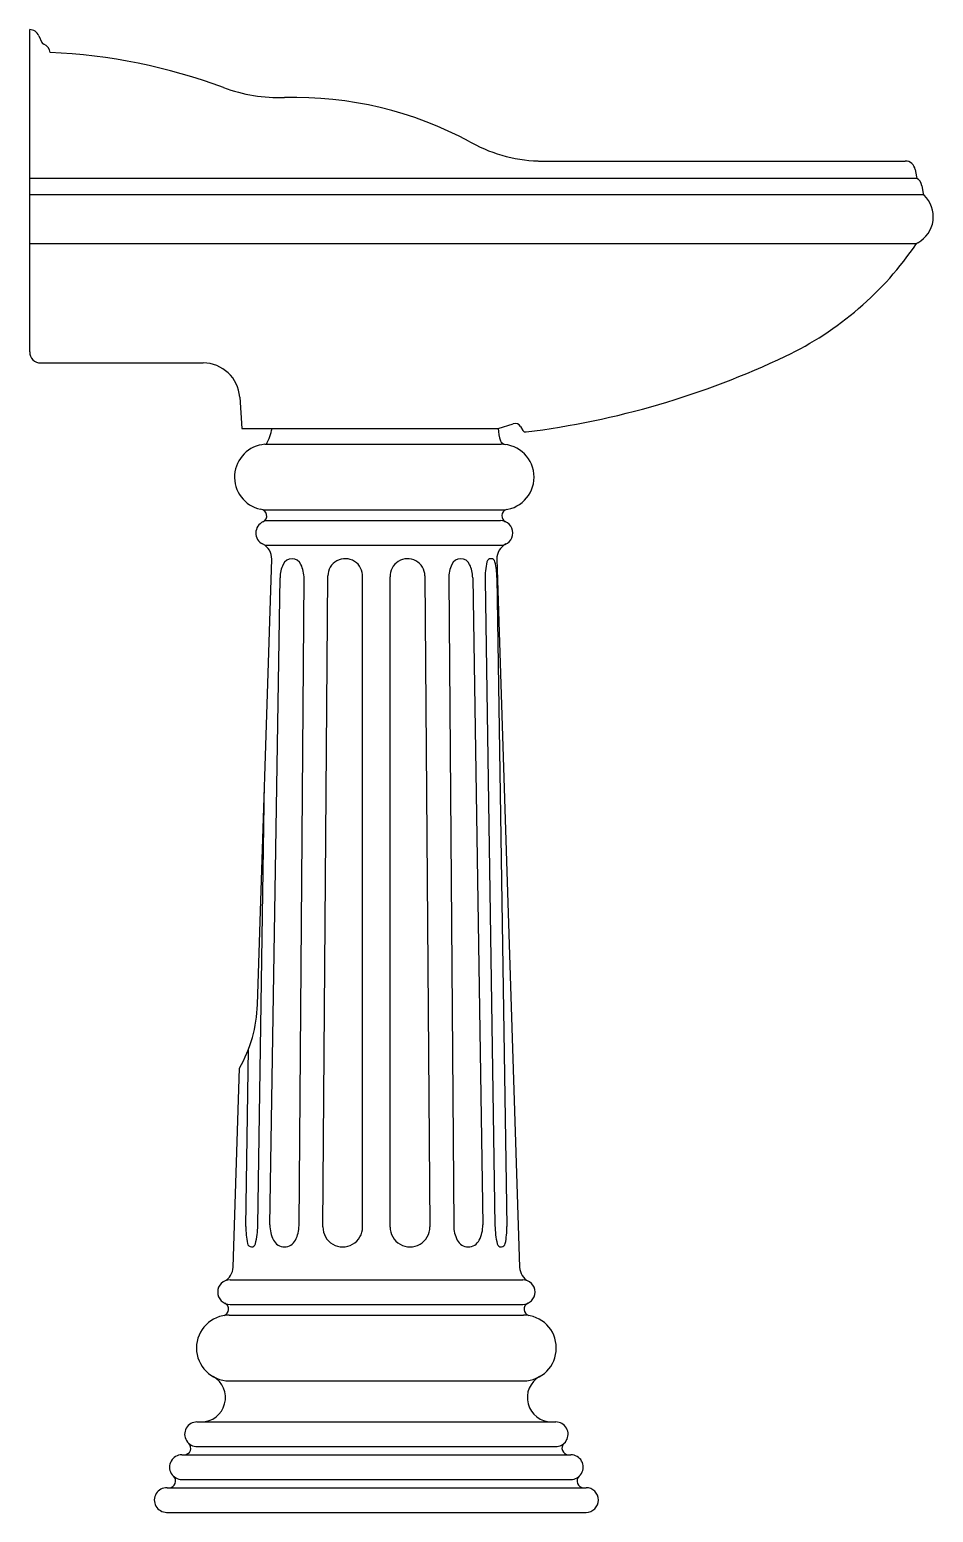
# Model space of a CAD drawing. Extents: x -687.685 to -687.125, y 511.86 to 512.778.
import ezdxf

# ---------------------------------------------------------------- set-up
doc = ezdxf.new("R2010")
doc.units = 0
doc.header["$LTSCALE"] = 0.285119
doc.header["$MEASUREMENT"] = 0
doc.linetypes.add('CONTINU', pattern=[0])
doc.layers.get('0').update_dxf_attribs({"linetype": 'CONTINUOUS'})

msp = doc.modelspace()

# ---------------------------------------------------------------- linework, layer by layer
at = {"linetype": 'CONTINU'}
for points in [[(-687.67905, 512.77441, 0.304007), (-687.68469, 512.77819)], [(-687.67712, 512.77027, 0.196909), (-687.67601, 512.76923)], [(-687.67204, 512.76407, 0.288778), (-687.67601, 512.76923)], [(-687.56463, 512.74232, 0.077357), (-687.67204, 512.76407)], [(-687.56463, 512.74232, 0.09496), (-687.52683, 512.73615)], [(-687.4121, 512.70872, 0.131195), (-687.52683, 512.73615)], [(-687.41089, 512.70808, 0.125984), (-687.36689, 512.69681)], [(-687.1364, 512.69149, 0.377058), (-687.14246, 512.69681)], [(-687.13227, 512.68149, 0.251273), (-687.13563, 512.68618)], [(-687.13561, 512.68699, 0.196954), (-687.13479, 512.68568)], [(-687.13473, 512.64622, 0.5113), (-687.13082, 512.67559)], [(-687.13143, 512.67672, 0.16089), (-687.13082, 512.67559)], [(-687.21658, 512.57593, 0.133802), (-687.1355, 512.64572)], [(-687.13473, 512.64622, 0.122603), (-687.13583, 512.64523)], [(-687.68469, 512.5785, 0.415435), (-687.67791, 512.57169)], [(-687.37734, 512.52894, 0.080312), (-687.21658, 512.57593)], [(-687.55465, 512.55051, 0.39578), (-687.57721, 512.57169)], [(-687.53814, 512.5213, 0.073303), (-687.53458, 512.53107)], [(-687.39461, 512.53107, 0.048567), (-687.39318, 512.52353)], [(-687.38065, 512.53229, 0.353438), (-687.38528, 512.53407)], [(-687.37928, 512.52991, 0.303437), (-687.37734, 512.52894)], [(-687.53898, 512.5213, 0.868001), (-687.54169, 512.48107)], [(-687.39318, 512.52353, 0.25859), (-687.39001, 512.52118)], [(-687.3927, 512.48063, 1), (-687.3927, 512.52136)], [(-687.54023, 512.4733, 0.629247), (-687.54043, 512.45954)], [(-687.54023, 512.4733, 0.778638), (-687.54169, 512.48107)], [(-687.39314, 512.45873, 1), (-687.39314, 512.47401)], [(-687.38946, 512.48089, 0.685333), (-687.38994, 512.4733)], [(-687.5348, 512.45009, 0.293167), (-687.54043, 512.45954)], [(-687.38974, 512.45954, 0.293165), (-687.39537, 512.45009)], [(-687.52776, 512.44689, 0.105707), (-687.52966, 512.43862)], [(-687.51669, 512.4469, 0.63751), (-687.52776, 512.44689)], [(-687.51478, 512.43813, 0.111478), (-687.51669, 512.4469)], [(-687.47854, 512.43912, 1.022399), (-687.50004, 512.43976)], [(-687.43995, 512.43976, 1.022397), (-687.46146, 512.43912)], [(-687.4233, 512.44692, 0.111783), (-687.42522, 512.43813)], [(-687.41224, 512.44689, 0.637507), (-687.4233, 512.44692)], [(-687.41034, 512.43862, 0.105593), (-687.41224, 512.44689)], [(-687.4015, 512.44847, 0.061013), (-687.40268, 512.43739)], [(-687.39654, 512.44846, 0.794175), (-687.4015, 512.44847)], [(-687.39536, 512.43878, 0.053334), (-687.39654, 512.44846)], [(-687.55475, 512.13482, 0.121856), (-687.54366, 512.17418)], [(-687.5508, 512.03676, 0.052571), (-687.54984, 512.02612)], [(-687.54487, 512.02602, 0.056306), (-687.54344, 512.03736)], [(-687.5359, 512.03776, 0.121297), (-687.53371, 512.02827)], [(-687.52008, 512.02827, 0.115383), (-687.51789, 512.03728)], [(-687.50312, 512.03646, 1.003856), (-687.47853, 512.03637)], [(-687.46147, 512.03639, 1.004929), (-687.43688, 512.03646)], [(-687.4221, 512.03728, 0.115383), (-687.41992, 512.02827)], [(-687.4063, 512.02824, 0.121859), (-687.4041, 512.03777)], [(-687.39656, 512.03725, 0.055794), (-687.39513, 512.02602)], [(-687.39016, 512.02612, 0.052571), (-687.3892, 512.03676)], [(-687.54984, 512.02612, 0.805168), (-687.54487, 512.02602)], [(-687.53371, 512.02827, 0.615532), (-687.52008, 512.02827)], [(-687.41992, 512.02827, 0.615532), (-687.4063, 512.02824)], [(-687.39513, 512.02602, 0.804537), (-687.39016, 512.02612)], [(-687.56419, 512.00282, 0.271063), (-687.55871, 512.01153)], [(-687.38129, 512.01153, 0.270788), (-687.37582, 512.00283)], [(-687.56062, 512.00371, 1), (-687.56062, 511.98843)], [(-687.37938, 511.98843, 1), (-687.37938, 512.00371)], [(-687.56431, 511.98155, 0.685394), (-687.56383, 511.98914)], [(-687.37617, 511.98914, 0.685423), (-687.37569, 511.98155)], [(-687.56107, 511.98181, 1), (-687.56107, 511.94108)], [(-687.37893, 511.94108, 1), (-687.37893, 511.98181)], [(-687.57847, 511.91562, 0.771102), (-687.57109, 511.94371)], [(-687.36891, 511.94371, 0.771101), (-687.36153, 511.91562)], [(-687.58108, 511.91562, 1.016163), (-687.58084, 511.90035)], [(-687.35916, 511.90035, 1.016165), (-687.35892, 511.91562)], [(-687.59047, 511.89526, 1.003422), (-687.59042, 511.87998)], [(-687.58897, 511.89526, 0.685085), (-687.58623, 511.90234)], [(-687.35376, 511.90235, 0.686092), (-687.35103, 511.89526)], [(-687.34958, 511.87998, 1.003425), (-687.34953, 511.89526)], [(-687.59836, 511.87489, 0.685132), (-687.59562, 511.88198)], [(-687.34438, 511.88198, 0.685663), (-687.34164, 511.87489)], [(-687.59963, 511.87489, 1.015171), (-687.59986, 511.85962)], [(-687.34014, 511.85962, 1), (-687.34014, 511.87489)]]:
    msp.add_lwpolyline(points, format="xyb", dxfattribs=at)
for points in [[(-687.68469, 512.5785), (-687.68469, 512.77819)], [(-687.67905, 512.77441), (-687.67712, 512.77027)], [(-687.4121, 512.70872), (-687.41089, 512.70808)], [(-687.3697, 512.69681), (-687.14246, 512.69681)], [(-687.68469, 512.68618), (-687.13563, 512.68618)], [(-687.1364, 512.69149), (-687.13561, 512.68699)], [(-687.68469, 512.67615), (-687.13124, 512.67615)], [(-687.13227, 512.68149), (-687.13143, 512.67672)], [(-687.68469, 512.64572), (-687.1355, 512.64572)], [(-687.67791, 512.57169), (-687.57721, 512.57169)], [(-687.55465, 512.55051), (-687.55341, 512.53107)], [(-687.55341, 512.53107), (-687.39461, 512.53107)], [(-687.39461, 512.53107), (-687.38528, 512.53407)], [(-687.38065, 512.53229), (-687.37928, 512.52991)], [(-687.53898, 512.5213), (-687.47, 512.52136)], [(-687.47, 512.52136), (-687.3927, 512.52136)], [(-687.54008, 512.48063), (-687.3927, 512.48063)], [(-687.53918, 512.47401), (-687.39314, 512.47401)], [(-687.53909, 512.45873), (-687.39314, 512.45873)], [(-687.54366, 512.17418), (-687.5348, 512.45009)], [(-687.39537, 512.45009), (-687.38129, 512.01153)], [(-687.5359, 512.03776), (-687.52966, 512.43862)], [(-687.51789, 512.03728), (-687.51478, 512.43813)], [(-687.50312, 512.03646), (-687.50004, 512.43976)], [(-687.47853, 512.03637), (-687.47854, 512.43912)], [(-687.46147, 512.03639), (-687.46146, 512.43912)], [(-687.43995, 512.43976), (-687.43688, 512.03646)], [(-687.42522, 512.43813), (-687.4221, 512.03728)], [(-687.41034, 512.43862), (-687.4041, 512.03777)], [(-687.40268, 512.43739), (-687.39656, 512.03725)], [(-687.39536, 512.43878), (-687.3892, 512.03676)], [(-687.54344, 512.03736), (-687.53923, 512.31193)], [(-687.5508, 512.03676), (-687.54911, 512.14682)], [(-687.55871, 512.01153), (-687.55475, 512.13482)], [(-687.56062, 512.00371), (-687.37938, 512.00371)], [(-687.56062, 511.98843), (-687.37938, 511.98843)], [(-687.56107, 511.98181), (-687.37893, 511.98181)], [(-687.56107, 511.94108), (-687.37893, 511.94108)], [(-687.58108, 511.91562), (-687.35892, 511.91562)], [(-687.59047, 511.89526), (-687.34953, 511.89526)], [(-687.58084, 511.90035), (-687.35916, 511.90035)], [(-687.59042, 511.87998), (-687.34958, 511.87998)], [(-687.59963, 511.87489), (-687.34014, 511.87489)], [(-687.59986, 511.85962), (-687.34014, 511.85962)]]:
    msp.add_lwpolyline(points, dxfattribs=at)

doc.saveas('drawing.dxf')
